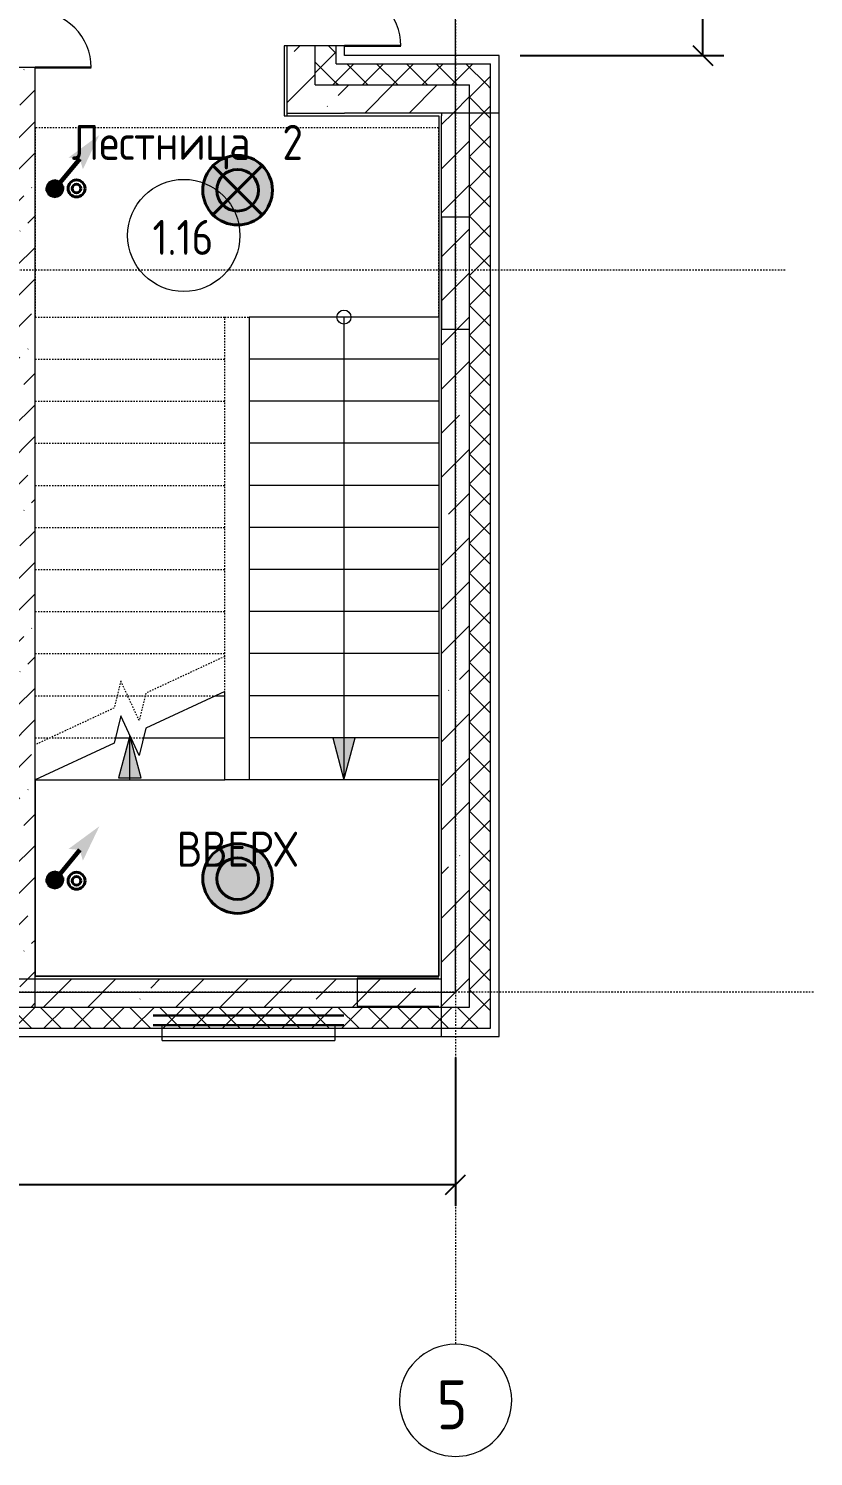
# Model space of a CAD drawing. Header units: millimetres. Extents: x -174154 to -170572, y -111302 to -109817.
# Drawn here: x -173855.1 to -173799.2, y -110327.1 to -110225.3 of the extents above; entities that cross this region are included whole.
import ezdxf

# ---------------------------------------------------------------- set-up
doc = ezdxf.new("R2010")
doc.units = ezdxf.units.MM
for name, pattern in [('ACAD_ISO02W100', [15, 12, -3]), ('ADSK_Линия сетки', [21, 12, -3, 3, -3]), ('ADSK_Сверху', [4.5, 3, -1.5])]:
    doc.linetypes.add(name, pattern=pattern)
doc.layers.get('Defpoints').update_dxf_attribs({"color": 70})
for name, color, linetype, lineweight in [('!Освещение', 190, 'Continuous', 40), ('!Подложка', 252, 'ACAD_ISO02W100', 25), ('Двери', 7, 'Continuous', 18), ('Колонны', 7, 'Continuous', 18), ('Лестницы', 7, 'Continuous', 18), ('Марки помещений', 7, 'Continuous', 18), ('Окна', 7, 'Continuous', 18), ('Оси', 7, 'Continuous', 9), ('Остекление', 7, 'Continuous', 30), ('Отлив', 7, 'Continuous', 18), ('Панель', 7, 'Continuous', 18), ('Перекрытия', 7, 'Continuous', 18), ('Размеры', 7, 'Continuous', 9), ('Стены', 7, 'Continuous', 18), ('Стены разрез', 7, 'Continuous', 40), ('Стены штриховка', 7, 'Continuous', 18), ('Стрелки вверх', 7, 'Continuous', 18), ('Траектории лестницы', 7, 'Continuous', 30), ('Электрика', 7, 'Continuous', 40)]:
    doc.layers.add(name, color=color, linetype=linetype, lineweight=lineweight)
doc.styles.add('GOST Common', font='GOST Common.ttf', dxfattribs={"width": 0.9, "height": 250})
doc.styles.add('GOST Common_1', font='GOST Common.ttf', dxfattribs={"width": 0.9, "height": 349.9999999999996})
doc.dimstyles.new('ADSK_Проверочный', dxfattribs={"dimscale": 304.8, "dimtxt": 251.4287490705518, "dimasz": 0.4639107611548557, "dimexe": 0.4921259842519685, "dimexo": 0.4921259842519685, "dimgap": 0.1640419947506562, "dimtad": 1, "dimdec": 0, "dimdsep": 46, "dimtxsty": 'GOST Common', "dimblk1": 'OBLIQUE', "dimblk2": 'OBLIQUE', "dimsah": 1, "dimcen": 0.09, "dimazin": 0, "dimtfac": 1, "dimtdec": 4, "dimtix": 1, "dimtmove": 0, "dimatfit": 3, "dimfxl": 1, "dimtvp": 1, "dimtolj": 1, "dimtzin": 0, "dimarcsym": 2})
pattern_1 = [(45, (30280.00000000015, 12304.99999999978), (-106.0660171779821, 106.0660171779821), []), (135, (30280.00000000015, 12304.99999999978), (-106.0660171779821, -106.0660171779821), [])]
pattern_2 = [(45, (30280.00000000015, 12304.99999999978), (-314.3089642374204, 314.3089642374204), []), (45, (30594.30900000015, 12304.99999999978), (-314.3089642374204, 314.3089642374204), [555.625, -111.125, 3.353, -107.772])]

# ---------------------------------------------------------------- blocks, each defined once
blk = doc.blocks.new('*U231')
at = {"layer": 'Электрика', "ltscale": 10}
h = blk.add_hatch(color=255, dxfattribs=at)
h.dxf.hatch_style = 1
edge = h.paths.add_edge_path()
edge.add_arc((0, -1.110223024625157e-16), 2.500000000000028, 0, 360)
at = {"layer": 'Электрика', "color": 5}
blk.add_circle((0, -1.110223024625157e-16), 2.500000000000028, dxfattribs=at)
at = {"layer": 'Электрика', "color": 5, "lineweight": 40}
blk.add_circle((0, -2.220446049250313e-16), 1.5, dxfattribs=at)
for start, end in [(0, 180), (180, 0)]:
    blk.add_arc((0, -2.220446049250313e-16), 2.5, start, end, dxfattribs=at)
blk = doc.blocks.new('*U242')
at = {"layer": 'Электрика', "ltscale": 10}
h = blk.add_hatch(color=255, dxfattribs=at)
h.dxf.hatch_style = 1
edge = h.paths.add_edge_path()
edge.add_arc((0, 1.110223024625157e-16), 2.500000000000028, 0, 360)
at = {"layer": 'Электрика', "color": 1, "lineweight": 40}
for p, q in [((-1.767766952966369, 1.767766952966369), (1.767766952966369, -1.767766952966369)), ((-1.767766952966369, -1.767766952966369), (1.767766952966369, 1.767766952966369))]:
    blk.add_line(p, q, dxfattribs=at)
blk.add_circle((0, -2.220446049250313e-16), 1.5, dxfattribs=at)
for start, end in [(0, 180), (180, 0)]:
    blk.add_arc((0, -2.220446049250313e-16), 2.5, start, end, dxfattribs=at)
blk = doc.blocks.new('*U259')
at = {"color": 0, "linetype": 'ByBlock', "lineweight": -2}
blk.add_line((0.464466094067262, 0.4644660940672622), (2.232233047033631, 2.232233047033631), dxfattribs=at)
at = {"color": 214, "lineweight": 50, "ltscale": 100}
for p, q in [((-0.530330088194815, 0.5303300881948152), (0, -2.664535259100376e-15)), ((0, -0.7500000032596317), (0, 0.7500000032596263)), ((0.530330088194815, 0.5303300881948152), (0, -2.664535259100376e-15)), ((0.750000003259629, -2.664535259100376e-15), (-0.750000003259629, -2.664535259100376e-15)), ((0, -2.664535259100376e-15), (-0.530330088194815, -0.5303300881948205)), ((0, -2.664535259100376e-15), (0.530330088194815, -0.5303300881948205))]:
    blk.add_line(p, q, dxfattribs=at)
at = {"color": 0, "linetype": 'ByBlock', "lineweight": -2, "const_width": 0.75}
blk.add_lwpolyline([(-0.375, 0, 1), (0.375, 0, 1)], format="xyb", close=True, dxfattribs=at)
at = {"color": 0, "linetype": 'ByBlock', "lineweight": -2}
for points in [[(4, 4), (2.232233047033631, 2.232233047033631), (1.348349570550446, 2.409009742330268)], [(4, 4), (2.232233047033631, 2.232233047033631), (2.409009742330267, 1.348349570550447)]]:
    blk.add_solid(points, dxfattribs=at)
blk = doc.blocks.new('AC_Дверь_Двупольная_ПВХ - 1260х2080h М-799339-В_АР_ПЭ_01 Этаж')
at = {"layer": 'Панель', "lineweight": 30}
for p, q in [((-650.0000000000078, 215.0000000009606), (-650.0000000000078, 1115.000000000957)), ((649.9999999999915, 215.0000000009606), (649.9999999999915, 615.0000000009574))]:
    blk.add_line(p, q, dxfattribs=at)
at = {"layer": 'Панель'}
for centre, radius, start, end in [((-650.000000000011, 215.0000000009606), 899.9999999999973, 359.9999999999941, 90.00000000000004), ((649.9999999999947, 215.0000000009606), 399.9999999999965, 89.99999999999997, 180.0000000000055)]:
    blk.add_arc(centre, radius, start, end, dxfattribs=at)
blk = doc.blocks.new('B2B_Окно_1створка - 1320х1460h-729009-В_АР_ПЭ_01 Этаж')
at = {"layer": 'Остекление'}
for p, q in [((-680.0000000000083, 135.0000000000069), (679.999999999992, 135.0000000000069)), ((-680.0000000000083, 65.00000000000674), (679.999999999992, 65.00000000000674))]:
    blk.add_line(p, q, dxfattribs=at)
blk = doc.blocks.new('B2B_Отлив - Отлив_металлический-717280-В_АР_ПЭ_01 Этаж')
at = {"layer": 'Отлив'}
for p, q in [((-614.9999999999999, 0.999999999999976), (-614.9999999999999, 110.0000000000041)), ((614.9999999999999, 110.0000000000041), (-614.9999999999999, 110.0000000000041)), ((614.9999999999999, 110.0000000000041), (614.9999999999999, 0.9999999999999757)), ((-614.9999999999999, 0), (-614.9999999999999, 0.9999999999999765)), ((-614.9999999999999, 0.999999999999976), (614.9999999999999, 0.999999999999976)), ((-614.9999999999999, 0.9999999999999765), (614.9999999999999, 0.9999999999999765)), ((-614.9999999999999, 0), (614.9999999999999, 0)), ((614.9999999999999, 0.9999999999999765), (614.9999999999999, 0))]:
    blk.add_line(p, q, dxfattribs=at)
blk = doc.blocks.new('AC_Дверь_Двупольная_ПВХ - 1260х2080h М-799338-В_АР_ПЭ_01 Этаж')
at = {"layer": 'Панель', "lineweight": 30}
for p, q in [((-650.0000000000083, 100.0000000009606), (-650.0000000000083, 1000.000000000957)), ((649.9999999999911, 100.0000000009606), (649.9999999999911, 500.0000000009574))]:
    blk.add_line(p, q, dxfattribs=at)
at = {"layer": 'Панель'}
for centre, radius, start, end in [((-650.0000000000114, 100.0000000009606), 899.9999999999972, 359.9999999999941, 90.00000000000006), ((649.9999999999942, 100.0000000009606), 399.9999999999965, 89.99999999999997, 180.0000000000055)]:
    blk.add_arc(centre, radius, start, end, dxfattribs=at)
blk = doc.blocks.new('Ось сетки - D8-4846-В_АР_ПЭ_01 Этаж')
at = {"layer": 'Оси', "lineweight": 18}
for centre, start, end in [((0, -2.710563210106287e-17), 359.9999999999996, 179.9999999999998), ((5.287437154777308e-16, -2.710563210106287e-17), 179.9999999999998, 359.9999999999993)]:
    blk.add_arc(centre, 4.000000000000003, start, end, dxfattribs=at)
blk = doc.blocks.new('ADSK_Марка_Помещение_2_ГОСТ21-501-2011 - Имя и Категория-86712-В_АР_ПЭ_01 Этаж')
at = {"layer": 'Марки помещений'}
blk.add_circle((1.928857696959173e-16, -1.244575859722303e-16), 4.000000000000004, dxfattribs=at)
blk = doc.blocks.new('_Oblique')
at = {"color": 0, "linetype": 'ByBlock', "lineweight": -2}
blk.add_line((-0.5, -0.5), (0.5, 0.5), dxfattribs=at)
blk = doc.blocks.new('*D486')
at = {"layer": 'Defpoints', "color": 0, "transparency": 16777216}
for p in [(22229.99999999995, -6.912159733474255e-11), (30230.00000000001, -9.458744898438454e-11), (30230.00000000001, -1056.828187533716)]:
    blk.add_point(p, dxfattribs=at)
at = {"layer": 'Размеры', "color": 0, "lineweight": -2, "transparency": 16777216}
for p, q in [((22229.99999999995, -150.0000000000691), (22229.99999999995, -1206.828187533716)), ((30230.00000000001, -150.0000000000946), (30230.00000000001, -1206.828187533716)), ((22229.99999999995, -1056.828187533716), (30230.00000000001, -1056.828187533716))]:
    blk.add_line(p, q, dxfattribs=at)
at = {"layer": 'Размеры', "color": 0, "lineweight": -2, "transparency": 16777216, "xscale": 141.4, "yscale": 141.4, "zscale": 141.4, "rotation": 180}
blk.add_blockref('_Oblique', (22229.99999999995, -1056.828187533716), dxfattribs=at)
at = {"layer": 'Размеры', "color": 0, "lineweight": -2, "transparency": 16777216, "xscale": 141.4, "yscale": 141.4, "zscale": 141.4}
blk.add_blockref('_Oblique', (30230.00000000001, -1056.828187533716), dxfattribs=at)
at = {"layer": 'Размеры', "color": 0, "transparency": 16777216, "insert": (26229.99999999998, -881.8281875337161), "char_height": 250, "width": 756.8431497445762, "attachment_point": 5, "style": 'GOST Common'}
blk.add_mtext('\\A1;8000', dxfattribs=at)
blk = doc.blocks.new('*D490')
at = {"layer": 'Defpoints', "color": 0, "transparency": 16777216}
for p in [(30540.00000000004, 8514.99999999977), (31992.35540993158, 8514.99999999977), (30540.00000000004, 6994.999999999777)]:
    blk.add_point(p, dxfattribs=at)
at = {"layer": 'Размеры', "color": 0, "lineweight": -2, "transparency": 16777216}
for p, q in [((30690.00000000004, 8514.99999999977), (32142.35540993158, 8514.99999999977)), ((31992.35540993158, 6994.999999999778), (31992.35540993158, 8514.99999999977)), ((30690.00000000004, 6994.999999999777), (32142.35540993158, 6994.999999999778))]:
    blk.add_line(p, q, dxfattribs=at)
at = {"layer": 'Размеры', "color": 0, "lineweight": -2, "transparency": 16777216, "xscale": 141.4, "yscale": 141.4, "zscale": 141.4}
for p, rotation in [((31992.35540993158, 8514.99999999977), 90), ((31992.35540993158, 6994.999999999778), 270)]:
    blk.add_blockref('_Oblique', p, dxfattribs=dict(at, rotation=rotation))
at = {"layer": 'Размеры', "color": 0, "transparency": 16777216, "insert": (31817.35540993158, 7754.999999999764), "char_height": 250, "width": 700.5912940203172, "attachment_point": 5, "rotation": 90, "style": 'GOST Common'}
blk.add_mtext('\\A1;1520', dxfattribs=at)
blk = doc.blocks.new('Расп.кор.')
at = {"layer": 'Электрика', "lineweight": 40}
for radius in [0.6052509563797912, 0.3033444430485588]:
    blk.add_circle((0, 0), radius, dxfattribs=at)
blk = doc.blocks.new('A$Cb2ab8b70')
at = {"layer": 'Колонны', "lineweight": 20, "true_color": 0x636466}
h = blk.add_hatch(dxfattribs=at)
h.set_pattern_fill('FP_3', color=251, style=0, pattern_type=2)
h.set_pattern_definition([(45, (30280.00000000015, 12304.99999999978), (-314.3089642374204, 314.3089642374204), []), (45, (30594.30900000015, 12304.99999999978), (-314.3089642374204, 314.3089642374204), [222.25, -111.125])])
h.paths.add_polyline_path([(30130.00000000011, 5043.049192466363), (30330.00000000012, 5043.04919246638), (30330.00000000003, 5843.049192466389), (30130.00000000004, 5843.049192466355), (30130.00000000004, 5819.071934139444)])
at = {"layer": 'Стены разрез', "lineweight": 20, "true_color": 0x636466}
h = blk.add_hatch(dxfattribs=at)
h.set_pattern_fill('FP_4', color=251, style=0, pattern_type=2)
h.set_pattern_definition(pattern_2)
h.paths.add_polyline_path([(29030.00000000003, 6584.999999999772), (29230.00000000002, 6584.999999999772), (29230.00000000002, 7064.999999999775), (29030.00000000003, 7064.999999999775)])
h.paths.add_polyline_path([(29230.00000000004, 8364.999999999774), (29230.00000000004, 8422.499999999762), (29030.00000000003, 8422.499999999762), (29030.00000000003, 8364.999999999774)])
h.paths.add_polyline_path([(29030.00000000003, 8622.49999999976), (29230.00000000004, 8622.49999999976), (29230.00000000004, 8924.99999999976), (29030.00000000003, 8924.99999999976)])
h = blk.add_hatch(dxfattribs=at)
h.set_pattern_fill('FP_1', color=251, style=0, pattern_type=2)
h.set_pattern_definition(pattern_1)
h.paths.add_polyline_path([(29230.00000000002, 6784.99999999977), (29380.00000000004, 6784.99999999977), (29380.00000000004, 7064.999999999775), (29230.00000000002, 7064.999999999775)])
h.paths.add_polyline_path([(29230.00000000004, 8364.999999999774), (29380.00000000004, 8364.999999999774), (29380.00000000004, 8724.999999999753), (29230.00000000004, 8724.999999999753), (29230.00000000004, 8384.559459784736)])
h = blk.add_hatch(dxfattribs=at)
h.set_pattern_fill('FP_2', color=251, style=0, pattern_type=2)
h.set_pattern_definition([(45, (30280.00000000015, 12304.99999999978), (84.1902546884139, 308.6966577151427), [396.875, -79.375, 3.353, -76.02199999999999])])
h.paths.add_polyline_path([(27034.04995554195, 209.9999999998872), (27234.04995554194, 209.9999999998872), (27234.04995554196, 6909.999999999776), (27034.04995554197, 6909.999999999776), (27034.04995554195, 409.9999999998945)])
h.paths.add_polyline_path([(27034.04995554197, 8209.999999999774), (27234.04995554196, 8209.999999999774), (27234.04995554196, 8584.999999999767), (27034.04995554197, 8584.999999999767), (27034.04995554197, 8459.999999999762)])
h = blk.add_hatch(dxfattribs=at)
h.set_pattern_fill('FP_1', color=251, style=0, pattern_type=2)
h.set_pattern_definition(pattern_1)
h.paths.add_polyline_path([(30330.00000000003, 6784.99999999977), (30480.00000000003, 6784.99999999977), (30480.00000000003, 6934.999999999754), (29380.00000000004, 6934.999999999762), (29380.00000000004, 6784.99999999977), (29866.22044802616, 6784.99999999977)])
h = blk.add_hatch(dxfattribs=at)
h.set_pattern_fill('FP_4', color=251, style=0, pattern_type=2)
h.set_pattern_definition(pattern_2)
h.paths.add_polyline_path([(30130.00000000004, 6584.999999999754), (30330.00000000003, 6584.999999999754), (30330.00000000003, 6784.99999999977), (29230.00000000002, 6784.99999999977), (29230.00000000002, 6584.999999999772), (29866.22044802616, 6584.999999999754)])
h = blk.add_hatch(dxfattribs=at)
h.set_pattern_fill('FP_1', color=251, style=0, pattern_type=2)
h.set_pattern_definition(pattern_1)
h.paths.add_polyline_path([(30330.00000000001, 59.99999999988722), (30480.00000000001, 59.99999999988722), (30480.00000000003, 6784.99999999977), (30330.00000000003, 6784.99999999977), (30330.00000000001, 209.9999999998872)])
h = blk.add_hatch(dxfattribs=at)
h.set_pattern_fill('FP_4', color=251, style=0, pattern_type=2)
h.set_pattern_definition(pattern_2)
h.paths.add_polyline_path([(30330.00000000001, 209.9999999998872), (30330.00000000003, 6584.999999999754), (30130.00000000004, 6584.999999999772), (30130.00000000003, 209.9999999998872)])
h = blk.add_hatch(dxfattribs=at)
h.set_pattern_fill('FP_4', color=251, style=0, pattern_type=2)
h.set_pattern_definition(pattern_2)
h.paths.add_polyline_path([(30130.00000000003, 209.9999999998872), (30130.00000000003, 409.9999999998945), (27234.04995554194, 409.9999999998945), (27234.04995554194, 209.9999999998872), (30110.00000000001, 209.9999999998872)])
h.paths.add_polyline_path([(27034.04995554195, 209.9999999998872), (27034.04995554195, 409.9999999998945), (22302.50000000002, 409.9999999998945), (22302.50000000002, 209.9999999999054), (26030.86789383995, 209.9999999998872)])
h.paths.add_polyline_path([(22102.50000000002, 209.9999999999054), (22102.50000000002, 409.9999999998945), (18802.50000000001, 409.9999999999109), (18802.50000000001, 209.9999999999218)])
h.paths.add_polyline_path([(18602.5, 209.9999999999218), (18602.5, 409.9999999999109), (15024.99999999992, 409.9999999999291), (15024.99999999992, 209.99999999994), (18360.16278546749, 209.9999999999218)])
h = blk.add_hatch(dxfattribs=at)
h.set_pattern_fill('FP_1', color=251, style=0, pattern_type=2)
h.set_pattern_definition(pattern_1)
h.paths.add_polyline_path([(29866.22044802616, 59.99999999988722), (30330.00000000001, 59.99999999988722), (30330.00000000001, 209.9999999998872), (14874.99999999991, 209.99999999994), (14874.99999999991, 59.99999999993815), (26030.86789383995, 59.99999999990359)])
at = {"layer": 'Стрелки вверх', "lineweight": 20, "true_color": 0x636466}
for points in [[(27990.38475772937, 1844.757669254319), (27910.00000000004, 2144.757669254319), (27829.6152422707, 1844.757669254319)], [(29435.00000000003, 1830.04163984534), (29515.38475772937, 2130.04163984536), (29354.6152422707, 2130.04163984536)]]:
    blk.add_hatch(color=251, dxfattribs=at).paths.add_polyline_path(points)
at = {"layer": 'Колонны', "color": 251, "lineweight": 20, "true_color": 0x636466}
for p, q in [((30330.00000000001, 5843.049192466396), (30130.00000000001, 5843.049192466374)), ((30130.00000000001, 5843.049192466374), (30130.00000000011, 5043.049192466374)), ((30330.00000000011, 5043.049192466396), (30330.00000000001, 5843.049192466396)), ((30130.00000000011, 5043.049192466374), (30330.00000000011, 5043.049192466396))]:
    blk.add_line(p, q, dxfattribs=at)
at = {"layer": 'Лестницы', "color": 251, "linetype": 'ADSK_Сверху', "lineweight": 20, "true_color": 0x636466}
for p, q in [((27235, 6479.999999999711), (27235.00000000001, 5129.999999999722)), ((30110, 6479.999999999729), (27235, 6479.999999999711)), ((27235, 6479.999999999701), (27235.00000000001, 5129.999999999714)), ((30110, 6479.999999999719), (27235, 6479.999999999701)), ((30110.00000000001, 5129.999999999714), (30110, 6479.999999999729)), ((30110.00000000001, 5129.999999999715), (30110, 6479.999999999719)), ((27235.00000000001, 5129.999999999698), (28585.00000000001, 5129.999999999704)), ((27235.00000000001, 5129.999999999722), (28585.00000000001, 5129.999999999728)), ((27235.00000000001, 5129.999999999714), (28585.00000000001, 5129.99999999972)), ((27235.00000000002, 1829.999999999696), (27235.00000000001, 5129.999999999698)), ((27235.00000000002, 1829.99999999972), (27235.00000000001, 5129.999999999722)), ((27235.00000000002, 2079.999999999711), (27235.00000000001, 5129.999999999714)), ((27235.00000000001, 5129.999999999722), (28585.00000000001, 5129.999999999728)), ((27235.00000000001, 5129.999999999714), (28585.00000000001, 5129.99999999972)), ((28585.00000000001, 5129.999999999728), (28760.00000000002, 5129.99999999972)), ((28585.00000000001, 5129.99999999972), (28760.00000000001, 5129.999999999711)), ((28585.00000000002, 1829.999999999705), (28585.00000000001, 5129.999999999704)), ((28585.00000000002, 1829.999999999729), (28585.00000000001, 5129.999999999728)), ((28585.00000000002, 2709.515338508971), (28585.00000000001, 5129.99999999972)), ((30110.00000000001, 5130.041639845371), (28760.00000000001, 5130.041639845364)), ((30110.00000000001, 5129.999999999714), (28760.00000000001, 5129.999999999708)), ((30110.00000000001, 5129.999999999715), (28760.00000000001, 5129.999999999709)), ((28760.00000000001, 5129.999999999708), (28760.00000000002, 1829.999999999705)), ((28760.00000000001, 5129.999999999709), (28760.00000000002, 1829.999999999709)), ((30110.00000000001, 5129.999999999714), (28760.00000000001, 5129.999999999708)), ((30110.00000000001, 5129.999999999715), (28760.00000000001, 5129.999999999709)), ((30110.00000000001, 5129.999999999714), (30110.00000000002, 1829.999999999714)), ((30110.00000000001, 5129.999999999715), (30110.00000000002, 1829.999999999714)), ((27235.00000000001, 4829.999999999698), (28585.00000000001, 4829.999999999704)), ((27235.00000000001, 4829.999999999722), (28585.00000000001, 4829.999999999728)), ((27235.00000000001, 4829.999999999714), (28585.00000000001, 4829.99999999972)), ((27235.00000000001, 4829.999999999698), (28585.00000000001, 4829.999999999704)), ((27235.00000000001, 4829.999999999722), (28585.00000000001, 4829.999999999728)), ((27235.00000000001, 4829.999999999714), (28585.00000000001, 4829.99999999972)), ((30110.00000000001, 4830.041639845371), (28760.00000000001, 4830.041639845364)), ((30110.00000000001, 4829.999999999714), (28760.00000000001, 4829.999999999708)), ((30110.00000000001, 4829.999999999715), (28760.00000000001, 4829.999999999709)), ((30110.00000000001, 4829.999999999714), (28760.00000000001, 4829.999999999708)), ((30110.00000000001, 4829.999999999715), (28760.00000000001, 4829.999999999709)), ((27235.00000000001, 4529.999999999698), (28585.00000000001, 4529.999999999704)), ((27235.00000000001, 4529.999999999722), (28585.00000000001, 4529.999999999728)), ((27235.00000000001, 4529.999999999714), (28585.00000000001, 4529.99999999972)), ((27235.00000000001, 4529.999999999698), (28585.00000000001, 4529.999999999704)), ((27235.00000000001, 4529.999999999722), (28585.00000000001, 4529.999999999728)), ((27235.00000000001, 4529.999999999714), (28585.00000000001, 4529.99999999972)), ((30110.00000000001, 4530.041639845371), (28760.00000000001, 4530.041639845364)), ((30110.00000000001, 4529.999999999714), (28760.00000000001, 4529.999999999708)), ((30110.00000000001, 4529.999999999715), (28760.00000000001, 4529.999999999709)), ((30110.00000000001, 4529.999999999714), (28760.00000000001, 4529.999999999708)), ((30110.00000000001, 4529.999999999715), (28760.00000000001, 4529.999999999709)), ((27235.00000000001, 4229.999999999698), (28585.00000000001, 4229.999999999704)), ((27235.00000000001, 4229.999999999722), (28585.00000000001, 4229.999999999728)), ((27235.00000000001, 4229.999999999713), (28585.00000000001, 4229.99999999972)), ((27235.00000000001, 4229.999999999698), (28585.00000000001, 4229.999999999704)), ((27235.00000000001, 4229.999999999722), (28585.00000000001, 4229.999999999728)), ((27235.00000000001, 4229.999999999713), (28585.00000000001, 4229.99999999972)), ((30110.00000000001, 4230.041639845371), (28760.00000000001, 4230.041639845364)), ((30110.00000000001, 4229.999999999714), (28760.00000000001, 4229.999999999708)), ((30110.00000000001, 4229.999999999715), (28760.00000000001, 4229.999999999709)), ((30110.00000000001, 4229.999999999714), (28760.00000000001, 4229.999999999708)), ((30110.00000000001, 4229.999999999715), (28760.00000000001, 4229.999999999709)), ((27235.00000000001, 3929.999999999698), (28585.00000000001, 3929.999999999704)), ((27235.00000000001, 3929.999999999722), (28585.00000000001, 3929.999999999729)), ((27235.00000000001, 3929.999999999713), (28585.00000000001, 3929.99999999972)), ((27235.00000000001, 3929.999999999698), (28585.00000000001, 3929.999999999704)), ((27235.00000000001, 3929.999999999722), (28585.00000000001, 3929.999999999729)), ((27235.00000000001, 3929.999999999713), (28585.00000000001, 3929.99999999972)), ((30110.00000000001, 3930.041639845371), (28760.00000000001, 3930.041639845365)), ((30110.00000000001, 3929.999999999714), (28760.00000000001, 3929.999999999707)), ((30110.00000000001, 3929.999999999714), (28760.00000000001, 3929.999999999709)), ((30110.00000000001, 3929.999999999714), (28760.00000000001, 3929.999999999707)), ((30110.00000000001, 3929.999999999714), (28760.00000000001, 3929.999999999709)), ((27235.00000000001, 3629.999999999698), (28585.00000000001, 3629.999999999704)), ((27235.00000000001, 3629.999999999722), (28585.00000000001, 3629.999999999729)), ((27235.00000000001, 3629.999999999713), (28585.00000000001, 3629.99999999972)), ((27235.00000000001, 3629.999999999698), (28585.00000000001, 3629.999999999704)), ((27235.00000000001, 3629.999999999722), (28585.00000000001, 3629.999999999729)), ((27235.00000000001, 3629.999999999713), (28585.00000000001, 3629.99999999972)), ((30110.00000000001, 3630.041639845371), (28760.00000000001, 3630.041639845365)), ((30110.00000000001, 3629.999999999714), (28760.00000000001, 3629.999999999707)), ((30110.00000000001, 3629.999999999714), (28760.00000000001, 3629.999999999709)), ((30110.00000000001, 3629.999999999714), (28760.00000000001, 3629.999999999707)), ((30110.00000000001, 3629.999999999714), (28760.00000000001, 3629.999999999709)), ((27235.00000000001, 3329.999999999698), (28585.00000000001, 3329.999999999704)), ((27235.00000000001, 3329.999999999722), (28585.00000000001, 3329.999999999729)), ((27235.00000000001, 3329.999999999713), (28585.00000000001, 3329.99999999972)), ((27235.00000000001, 3329.999999999698), (28585.00000000001, 3329.999999999704)), ((27235.00000000001, 3329.999999999722), (28585.00000000001, 3329.999999999729)), ((27235.00000000001, 3329.999999999713), (28585.00000000001, 3329.99999999972)), ((30110.00000000001, 3330.041639845371), (28760.00000000001, 3330.041639845365)), ((30110.00000000001, 3329.999999999714), (28760.00000000001, 3329.999999999707)), ((30110.00000000001, 3329.999999999714), (28760.00000000001, 3329.999999999709)), ((30110.00000000001, 3329.999999999714), (28760.00000000001, 3329.999999999707)), ((30110.00000000001, 3329.999999999714), (28760.00000000001, 3329.999999999709)), ((27235.00000000001, 3029.999999999698), (28585.00000000001, 3029.999999999704)), ((27235.00000000001, 3029.999999999722), (28585.00000000001, 3029.999999999729)), ((27235.00000000001, 3029.999999999713), (28585.00000000001, 3029.99999999972)), ((27235.00000000001, 3029.999999999698), (28585.00000000001, 3029.999999999704)), ((27235.00000000001, 3029.999999999722), (28585.00000000001, 3029.999999999729)), ((27235.00000000001, 3029.999999999713), (28585.00000000001, 3029.99999999972)), ((30110.00000000001, 3030.041639845371), (28760.00000000001, 3030.041639845365)), ((30110.00000000001, 3029.999999999714), (28760.00000000001, 3029.999999999707)), ((30110.00000000001, 3029.999999999714), (28760.00000000001, 3029.999999999709)), ((30110.00000000001, 3029.999999999714), (28760.00000000001, 3029.999999999707)), ((30110.00000000001, 3029.999999999714), (28760.00000000001, 3029.999999999709)), ((27235.00000000002, 2729.999999999698), (28585.00000000002, 2729.999999999704)), ((27235.00000000002, 2729.999999999722), (28585.00000000002, 2729.999999999729)), ((27235.00000000002, 2729.999999999713), (28585.00000000002, 2729.99999999972)), ((27235.00000000002, 2729.999999999698), (28585.00000000002, 2729.999999999704)), ((27235.00000000002, 2729.999999999722), (28585.00000000002, 2729.999999999729)), ((27235.00000000002, 2729.999999999713), (28585.00000000002, 2729.99999999972)), ((28585.00000000002, 2709.515338508971), (28023.2884733796, 2447.58495197193)), ((30110.00000000002, 2730.041639845371), (28760.00000000002, 2730.041639845365)), ((30110.00000000002, 2729.999999999714), (28760.00000000002, 2729.999999999707)), ((30110.00000000002, 2729.999999999714), (28760.00000000002, 2729.999999999709)), ((30110.00000000002, 2729.999999999714), (28760.00000000002, 2729.999999999707)), ((30110.00000000002, 2729.999999999714), (28760.00000000002, 2729.999999999709)), ((27843.96589660303, 2536.368260978817), (27796.71152662044, 2341.930386536751)), ((27976.034103397, 2253.147077529864), (27843.96589660303, 2536.368260978817)), ((28023.2884733796, 2447.58495197193), (27976.034103397, 2253.147077529864)), ((27235.00000000002, 2429.999999999698), (28585.00000000002, 2429.999999999704)), ((27235.00000000002, 2429.999999999724), (28585.00000000002, 2429.999999999727)), ((27235.00000000002, 2429.999999999714), (27818.11514518367, 2429.999999999716)), ((27235.00000000002, 2429.999999999698), (28585.00000000002, 2429.999999999704)), ((27235.00000000002, 2429.999999999724), (28585.00000000002, 2429.999999999727)), ((27235.00000000002, 2429.999999999714), (27818.11514518367, 2429.999999999716)), ((27893.56623128222, 2429.999999999716), (28019.014790441, 2429.999999999716)), ((27893.56623128222, 2429.999999999716), (28019.014790441, 2429.999999999716)), ((28521.70415230575, 2429.999999999718), (28585.00000000002, 2429.999999999718)), ((30110.00000000002, 2430.041639845371), (28760.00000000002, 2430.041639845367)), ((30110.00000000002, 2429.999999999714), (28760.00000000002, 2429.999999999709)), ((30110.00000000002, 2429.999999999714), (28760.00000000002, 2429.999999999709)), ((30110.00000000002, 2429.999999999714), (28760.00000000002, 2429.999999999709)), ((30110.00000000002, 2429.999999999714), (28760.00000000002, 2429.999999999709)), ((27796.71152662044, 2341.930386536751), (27235.00000000002, 2079.999999999711)), ((27235.00000000002, 2129.9999999997), (28585.00000000002, 2129.999999999704)), ((27235.00000000002, 2129.999999999722), (28585.00000000002, 2129.999999999725)), ((27235.00000000002, 2129.999999999713), (27342.2253460255, 2129.999999999713)), ((27235.00000000002, 2129.9999999997), (28585.00000000002, 2129.999999999704)), ((27235.00000000002, 2129.999999999722), (28585.00000000002, 2129.999999999725)), ((27235.00000000002, 2129.999999999713), (27342.2253460255, 2129.999999999713)), ((27805.96361089073, 2129.999999999714), (27916.88161418997, 2129.999999999714)), ((28006.86325614806, 2129.999999999714), (28585.00000000002, 2129.999999999718)), ((30110.00000000002, 2130.041639845373), (28760.00000000002, 2130.041639845364)), ((30110.00000000002, 2129.999999999714), (28760.00000000002, 2129.999999999707)), ((30110.00000000002, 2129.999999999714), (28760.00000000002, 2129.999999999707)), ((30110.00000000002, 2129.999999999714), (28760.00000000002, 2129.999999999707)), ((30110.00000000002, 2129.999999999714), (28760.00000000002, 2129.999999999707)), ((27235.00000000002, 1829.999999999698), (27235.00000000003, 429.999999999698)), ((27235.00000000002, 1829.999999999724), (27235.00000000003, 429.999999999698)), ((27235.00000000002, 1829.999999999696), (28585.00000000002, 1829.999999999705)), ((27235.00000000002, 1829.99999999972), (28585.00000000002, 1829.999999999729)), ((27235.00000000002, 1829.999999999696), (28585.00000000002, 1829.999999999705)), ((27235.00000000002, 1829.99999999972), (28585.00000000002, 1829.999999999729)), ((27235.00000000002, 1829.999999999713), (28585.00000000002, 1829.99999999972)), ((28760.00000000002, 1829.999999999705), (28585.00000000003, 1829.999999999707)), ((28760.00000000002, 1829.999999999707), (28585.00000000004, 1829.999999999707)), ((30110.00000000002, 1830.041639845369), (28760.00000000002, 1830.041639845365)), ((30110.00000000002, 1829.999999999713), (28760.00000000002, 1829.999999999707)), ((30110.00000000002, 1829.999999999714), (28760.00000000002, 1829.999999999709)), ((30110.00000000002, 1829.999999999713), (28760.00000000002, 1829.999999999707)), ((30110.00000000002, 1829.999999999714), (28760.00000000002, 1829.999999999709)), ((30110.00000000003, 429.9999999997162), (30110.00000000002, 1829.999999999714)), ((30110.00000000003, 429.9999999997162), (30110.00000000002, 1829.999999999716)), ((27235.00000000003, 429.999999999698), (30110.00000000003, 429.9999999997162)), ((27235.00000000003, 429.999999999698), (30110.00000000003, 429.9999999997162))]:
    blk.add_line(p, q, dxfattribs=at)
at = {"layer": 'Лестницы', "color": 251, "lineweight": 20, "true_color": 0x636466}
for p, q in [((30110.00000000001, 5130.041639845371), (28760.00000000001, 5130.041639845364)), ((28760.00000000001, 5130.041639845364), (28760.00000000001, 4830.041639845364)), ((30110.00000000001, 5130.041639845371), (30110.00000000001, 4830.041639845371)), ((28760.00000000001, 4830.041639845364), (28760.00000000001, 4530.041639845364)), ((30110.00000000001, 4830.041639845371), (28760.00000000001, 4830.041639845364)), ((30110.00000000001, 4830.041639845371), (30110.00000000001, 4530.041639845371)), ((28760.00000000001, 4530.041639845364), (28760.00000000001, 4230.041639845364)), ((30110.00000000001, 4530.041639845371), (28760.00000000001, 4530.041639845364)), ((30110.00000000001, 4530.041639845371), (30110.00000000001, 4230.041639845371)), ((28760.00000000001, 4230.041639845364), (28760.00000000001, 3930.041639845365)), ((30110.00000000001, 4230.041639845371), (28760.00000000001, 4230.041639845364)), ((30110.00000000001, 4230.041639845371), (30110.00000000001, 3930.041639845371)), ((28760.00000000001, 3930.041639845365), (28760.00000000001, 3630.041639845365)), ((30110.00000000001, 3930.041639845371), (28760.00000000001, 3930.041639845365)), ((30110.00000000001, 3930.041639845371), (30110.00000000001, 3630.041639845371)), ((28760.00000000001, 3630.041639845365), (28760.00000000001, 3330.041639845365)), ((30110.00000000001, 3630.041639845371), (28760.00000000001, 3630.041639845365)), ((30110.00000000001, 3630.041639845371), (30110.00000000001, 3330.041639845371)), ((28760.00000000001, 3330.041639845365), (28760.00000000001, 3030.041639845365)), ((30110.00000000001, 3330.041639845371), (28760.00000000001, 3330.041639845365)), ((30110.00000000001, 3330.041639845371), (30110.00000000001, 3030.041639845371)), ((28760.00000000001, 3030.041639845365), (28760.00000000002, 2730.041639845365)), ((30110.00000000001, 3030.041639845371), (28760.00000000001, 3030.041639845365)), ((30110.00000000001, 3030.041639845371), (30110.00000000002, 2730.041639845371)), ((28760.00000000002, 2730.041639845365), (28760.00000000002, 2430.041639845365)), ((30110.00000000002, 2730.041639845371), (28760.00000000002, 2730.041639845365)), ((30110.00000000002, 2730.041639845371), (30110.00000000002, 2430.041639845373)), ((28585.00000000002, 2459.515338508971), (28023.2884733796, 2197.58495197193)), ((28585.00000000002, 2429.999999999718), (28585.00000000002, 2459.515338508971)), ((28521.70415230575, 2429.999999999718), (28585.00000000002, 2429.999999999718)), ((28585.00000000002, 2129.999999999718), (28585.00000000002, 2429.999999999718)), ((28760.00000000002, 2430.041639845365), (28760.00000000002, 2130.041639845364)), ((30110.00000000002, 2430.041639845371), (28760.00000000002, 2430.041639845367)), ((30110.00000000002, 2430.041639845373), (30110.00000000002, 2130.041639845373)), ((27843.96589660303, 2286.368260978817), (27796.71152662044, 2091.930386536753)), ((27976.034103397, 2003.147077529866), (27843.96589660303, 2286.368260978817)), ((28023.2884733796, 2197.58495197193), (27976.034103397, 2003.147077529866)), ((27796.71152662044, 2091.930386536753), (27235.00000000002, 1829.999999999713)), ((27805.96361089073, 2129.999999999714), (27916.88161418997, 2129.999999999714)), ((28006.86325614806, 2129.999999999714), (28585.00000000002, 2129.999999999718)), ((28585.00000000002, 1829.99999999972), (28585.00000000002, 2129.999999999718)), ((28760.00000000002, 2130.041639845364), (28760.00000000002, 1830.041639845362)), ((30110.00000000002, 2130.041639845373), (28760.00000000002, 2130.041639845364)), ((30110.00000000002, 2130.041639845373), (30110.00000000002, 1830.041639845371)), ((27235.00000000002, 1829.999999999714), (27234.04995554194, 1829.999999999714)), ((27234.04995554194, 1829.999999999714), (27234.04995554194, 430.0152220643613)), ((27235.00000000002, 1829.999999999713), (28585.00000000002, 1829.99999999972)), ((28760.00000000002, 1830.041639845362), (28585.00000000002, 1829.999999999718)), ((30110.00000000002, 1830.041639845369), (28760.00000000002, 1830.041639845365)), ((30110.00000000003, 430.0152220643795), (30110.00000000002, 1830.041639845371)), ((27234.04995554194, 430.0152220643613), (30110.00000000003, 430.0152220643795))]:
    blk.add_line(p, q, dxfattribs=at)
at = {"layer": 'Оси', "linetype": 'ADSK_Линия сетки'}
for p, q in [((30230.00000000004, 16592.85830273528), (30230, -2195.00000000018)), ((32579.65973424556, 5465.000000000945), (-1856.358330931376, 5465.000000001057)), ((32779.99999999999, 314.9999999997399), (-1856.358330931387, 314.9999999998527))]:
    blk.add_line(p, q, dxfattribs=at)
at = {"layer": 'Перекрытия', "color": 251, "lineweight": 20, "true_color": 0x636466}
for p, q in [((30230.00000000001, 314.9999999997726), (30230.00000000001, 14454.99999999987)), ((330.0000000000146, 314.9999999997726), (30230.00000000001, 314.9999999997726))]:
    blk.add_line(p, q, dxfattribs=at)
at = {"layer": 'Стены', "color": 251, "lineweight": 20, "true_color": 0x636466}
for p, q in [((29030.00000000002, 6564.999999999779), (29030.00000000002, 7064.999999999786)), ((30540.00000000002, 6584.999999999774), (29440.00000000002, 6584.999999999777)), ((30130.00000000001, -9.458744898438454e-11), (30130.00000000002, 6564.999999999774)), ((0, 410), (30110.00000000001, 409.9999999999054))]:
    blk.add_line(p, q, dxfattribs=at)
at = {"layer": 'Стены разрез', "color": 251, "lineweight": 20, "true_color": 0x636466}
for p, q in [((29010.00000000002, 7064.999999999786), (29010.00000000002, 6564.999999999779)), ((29440.00000000002, 7064.999999999785), (29010.00000000002, 7064.999999999786)), ((29440.00000000002, 6994.999999999777), (29440.00000000002, 7064.999999999785)), ((30540.00000000002, 6994.999999999774), (29440.00000000002, 6994.999999999777)), ((30540.00000000001, -9.458744898438454e-11), (30540.00000000002, 6994.999999999774)), ((27234.04995554195, 6909.999999999789), (27034.04995554195, 6909.999999999789)), ((27234.04995554194, 429.9999999999145), (27234.04995554195, 6909.999999999789)), ((29010.00000000002, 6564.999999999779), (30110.00000000002, 6564.999999999775)), ((30110.00000000002, 6564.999999999775), (30110.00000000001, 429.9999999999036)), ((30110.00000000001, 429.9999999999036), (27234.04995554194, 429.9999999999127)), ((30110.00000000001, 414.9999999997344), (29530.00000000001, 414.9999999997763)), ((29530.00000000001, 414.9999999997763), (29530, 214.9999999997763)), ((29530, 214.9999999997763), (30110.00000000001, 214.9999999997362)), ((10920.01034354045, -3.456079866737127e-11), (30540.00000000001, -9.458744898438454e-11))]:
    blk.add_line(p, q, dxfattribs=at)
at = {"layer": 'Стены штриховка', "color": 251, "lineweight": 20, "true_color": 0x636466}
for p, q in [((29230.00000000002, 6784.999999999779), (29230.00000000002, 7064.999999999786)), ((29380.00000000002, 6934.999999999777), (29380.00000000002, 7064.999999999785)), ((29380.00000000002, 6934.999999999777), (30480.00000000002, 6934.999999999773)), ((30480.00000000001, 59.99999999990359), (30480.00000000002, 6934.999999999773)), ((29230.00000000002, 6784.999999999777), (30330.00000000002, 6784.999999999775)), ((30330.00000000001, 209.9999999999018), (30330.00000000002, 6784.999999999774)), ((29030.00000000002, 6584.999999999779), (29440.00000000002, 6584.999999999777)), ((30130.00000000002, 6584.999999999775), (30130.00000000002, 6564.999999999774)), ((27234.04995554194, 209.9999999999127), (27234.04995554194, 429.9999999999127)), ((30110.00000000001, 409.9999999999054), (30130.00000000001, 409.9999999999072)), ((10985.01034354045, 209.9999999999654), (30330.00000000001, 209.9999999999018)), ((10920.01034354045, 59.99999999996544), (30480.00000000001, 59.99999999990359))]:
    blk.add_line(p, q, dxfattribs=at)
at = {"layer": 'Стрелки вверх', "color": 251, "lineweight": 20, "true_color": 0x636466}
for p, q in [((29435.00000000001, 5130.041639845368), (29435.00000000001, 4830.041639845368)), ((29435.00000000001, 4830.041639845368), (29435.00000000001, 4530.041639845368)), ((29435.00000000001, 4530.041639845368), (29435.00000000001, 4230.041639845368)), ((29435.00000000001, 4230.041639845368), (29435.00000000001, 3930.041639845367)), ((29435.00000000001, 3930.041639845367), (29435.00000000001, 3630.041639845367)), ((29435.00000000001, 3630.041639845367), (29435.00000000001, 3330.041639845367)), ((29435.00000000001, 3330.041639845367), (29435.00000000001, 3030.041639845367)), ((29435.00000000001, 3030.041639845367), (29435.00000000002, 2730.041639845367)), ((29435.00000000002, 2730.041639845367), (29435.00000000002, 2430.041639845369)), ((29435.00000000002, 2430.041639845369), (29435.00000000002, 2130.041639845367)), ((27910.00000000004, 2144.757669254319), (27829.6152422707, 1844.757669254319)), ((27910.00000000002, 2129.999999999714), (27910.00000000002, 2144.757669254341)), ((27990.38475772937, 1844.757669254319), (27910.00000000004, 2144.757669254319)), ((27910.00000000002, 1829.999999999716), (27910.00000000002, 2129.999999999714)), ((29515.38475772937, 2130.04163984536), (29354.6152422707, 2130.04163984536)), ((29354.6152422707, 2130.04163984536), (29435.00000000003, 1830.04163984534)), ((29435.00000000002, 2130.041639845367), (29435.00000000002, 1830.041639845367)), ((29435.00000000003, 1830.04163984534), (29515.38475772937, 2130.04163984536)), ((27829.6152422707, 1844.757669254319), (27990.38475772937, 1844.757669254319))]:
    blk.add_line(p, q, dxfattribs=at)
blk.add_circle((29435.00000000001, 5130.041639845368), 49.99999999999909, dxfattribs=at)
at = {"layer": 'Двери', "color": 251, "lineweight": 20, "true_color": 0x636466, "rotation": 269.9999999999999}
for name, p in [('AC_Дверь_Двупольная_ПВХ - 1260х2080h М-799339-В_АР_ПЭ_01 Этаж', (29225.00000000002, 7714.999999999778)), ('AC_Дверь_Двупольная_ПВХ - 1260х2080h М-799338-В_АР_ПЭ_01 Этаж', (27134.04995554195, 7559.999999999781))]:
    blk.add_blockref(name, p, dxfattribs=at)
at = {"layer": 'Марки помещений', "color": 251, "lineweight": 20, "true_color": 0x636466, "xscale": 99.99999999999993, "yscale": 99.99999999999993, "zscale": 99.99999999999993}
blk.add_blockref('ADSK_Марка_Помещение_2_ГОСТ21-501-2011 - Имя и Категория-86712-В_АР_ПЭ_01 Этаж', (28293.72715618918, 5712.093199776062), dxfattribs=at)
at = {"layer": 'Окна', "color": 251, "lineweight": 20, "true_color": 0x636466, "rotation": 180}
for name, p in [('B2B_Окно_1створка - 1320х1460h-729009-В_АР_ПЭ_01 Этаж', (28755.01034354048, 214.9999999999109)), ('B2B_Отлив - Отлив_металлический-717280-В_АР_ПЭ_01 Этаж', (28755.01034354049, 79.99999999990905))]:
    blk.add_blockref(name, p, dxfattribs=at)
at = {"layer": 'Оси', "lineweight": 18, "xscale": 99.99999999999993, "yscale": 99.99999999999993, "zscale": 99.99999999999993, "rotation": 180}
blk.add_blockref('Ось сетки - D8-4846-В_АР_ПЭ_01 Этаж', (30230, -2595.000000000171), dxfattribs=at)
at = {"layer": 'Марки помещений', "color": 251, "lineweight": 20, "true_color": 0x636466, "char_height": 249.9999999999997, "attachment_point": 1, "style": 'GOST Common'}
for s, insert, width in [('Лестница', (27496.16388306277, 6500.759054645931), 1652.277937499998), (' 2', (28859.42950806277, 6500.759054645931), 288.6075000000001), ('1.16', (28070.81388306277, 5823.485291371348), 548.3542499999995)]:
    blk.add_mtext(s, dxfattribs=dict(at, insert=insert, width=width))
at = {"layer": 'Оси', "insert": (30095.5660094897, -2451.136207726351), "char_height": 349.9999999999996, "width": 274.1771249999998, "attachment_point": 1, "style": 'GOST Common_1'}
blk.add_mtext('\\fGOST Common|b0|i0|c204|p34|;\\W.9;5', dxfattribs=at)
at = {"layer": 'Траектории лестницы', "color": 251, "lineweight": 20, "true_color": 0x636466, "insert": (28243.96911081068, 1460.244915262681), "char_height": 250, "width": 1073.899063826763, "attachment_point": 1, "line_spacing_factor": 1.022761013168346, "style": 'GOST Common'}
blk.add_mtext('ВВЕРХ', dxfattribs=at)
at = {"layer": 'Размеры'}
dim = blk.add_linear_dim(base=(31992.35540993158, 8514.99999999977), p1=(30540.00000000002, 6994.999999999774), p2=(30540.00000000002, 8514.999999999767), angle=90, dimstyle='ADSK_Проверочный', override={"dimpost": '<>', "dimfxl": 1519.999999999993}, dxfattribs=at)
dim.commit()
dim.dimension.update_dxf_attribs({"geometry": '*D490', "text_midpoint": (31817.35540993158, 7754.999999999764)})
dim = blk.add_linear_dim(base=(30230.00000000001, -1056.828187533716), p1=(22229.99999999995, -6.912159733474255e-11), p2=(30230.00000000001, -9.458744898438454e-11), dimstyle='ADSK_Проверочный', override={"dimpost": '<>', "dimfxl": 8000.00000000006}, dxfattribs=at)
dim.commit()
dim.dimension.update_dxf_attribs({"geometry": '*D486', "text_midpoint": (26229.99999999998, -881.8281875337161)})

msp = doc.modelspace()

# ---------------------------------------------------------------- block references
at = {"layer": '!Освещение', "color": 18, "lineweight": 9, "true_color": 0x000000, "xscale": 0.9917355371882407, "yscale": 0.9917355371882407, "zscale": 0.9917355371882407}
for name, p in [('*U242', (-173840.178869202, -110236.7883372264)), ('*U231', (-173840.178869202, -110285.8744763367))]:
    msp.add_blockref(name, p, dxfattribs=at)
at = {"layer": '!Подложка', "ltscale": 20, "xscale": 0.01, "yscale": 0.01, "zscale": 0.01}
msp.add_blockref('A$Cb2ab8b70', (-174126.9501441634, -110297.1334066304), dxfattribs=at)
at = {"layer": 'Электрика', "color": 11, "lineweight": 60, "xscale": 0.8794326240000016, "yscale": 0.8794326240000016, "zscale": 0.8794326240000016, "rotation": 5.371320298323082}
for p in [(-173853.1998573416, -110236.6782189559), (-173853.1998573416, -110285.9752821037)]:
    msp.add_blockref('*U259', p, dxfattribs=at)
at = {"layer": 'Электрика', "rotation": 90}
for p in [(-173851.65570977, -110236.6612450107), (-173851.65570977, -110286.032162294)]:
    msp.add_blockref('Расп.кор.', p, dxfattribs=at)

doc.saveas('drawing.dxf')
